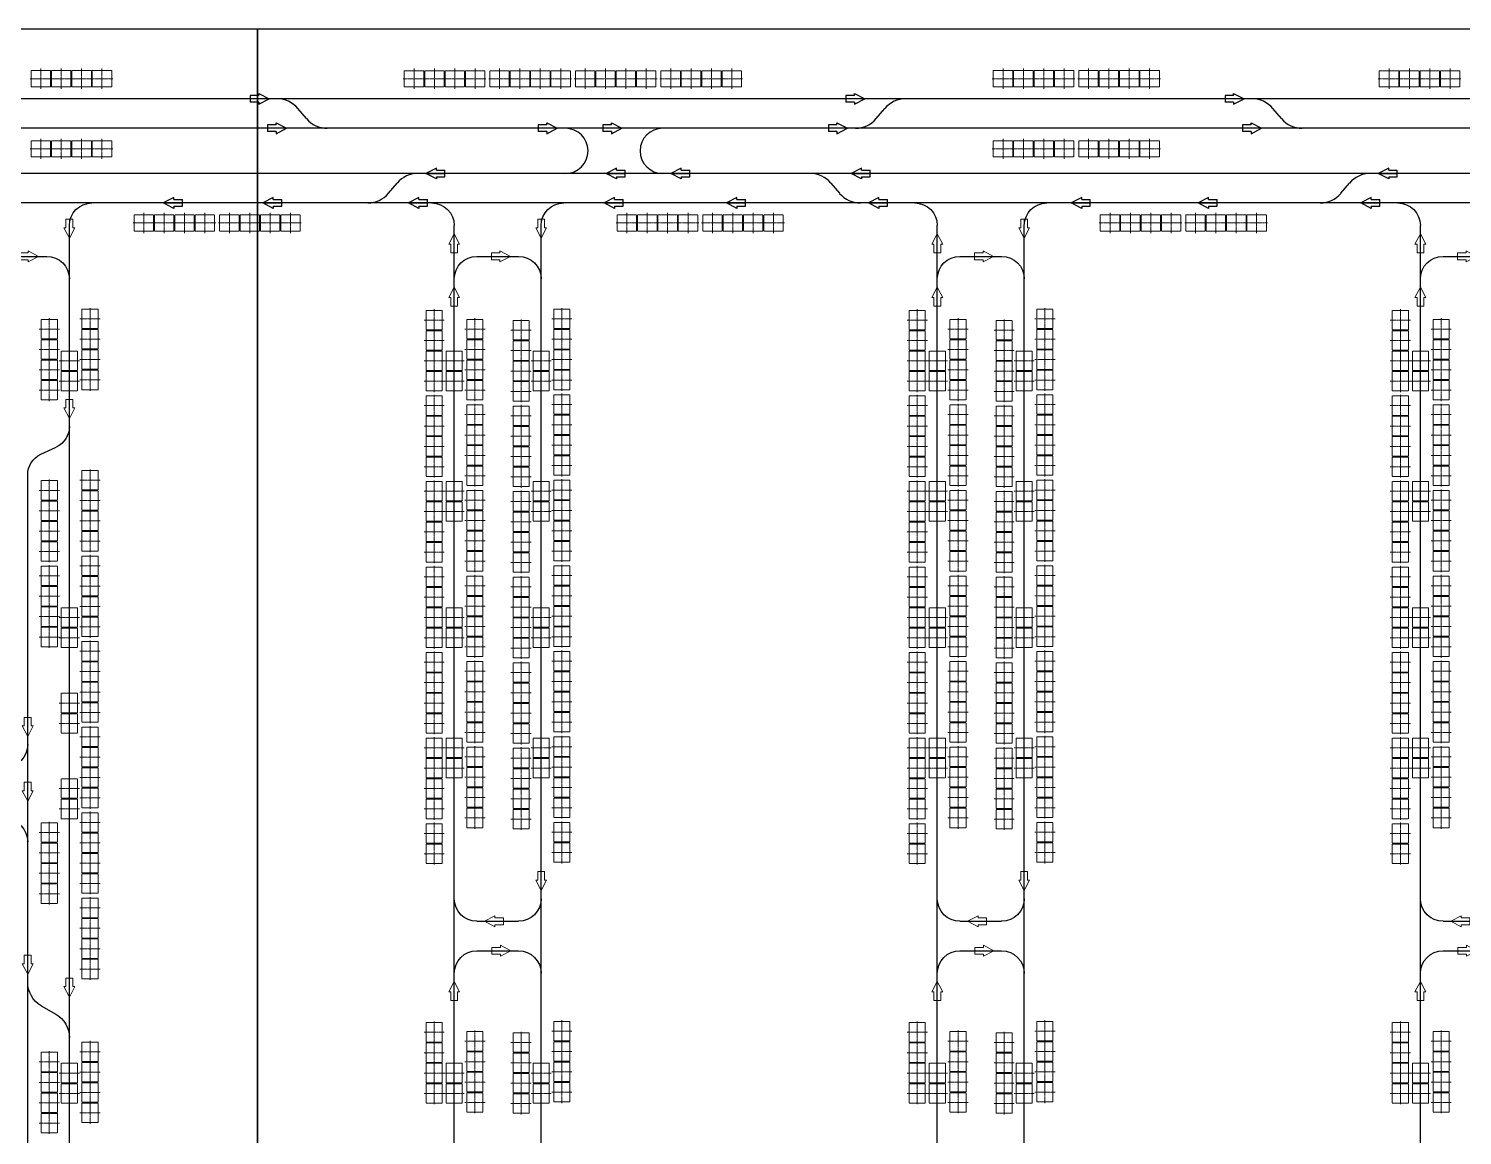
# Model space of a CAD drawing. Header units: millimetres. Extents: x -128 to 670218, y 27186 to 149492.
# Drawn here: x 529463 to 561137, y 108338 to 132785 of the extents above; entities that cross this region are included whole.
import ezdxf

# ---------------------------------------------------------------- set-up
doc = ezdxf.new("R2010")
doc.units = ezdxf.units.MM
doc.linetypes.add('AM_ISO08W050', pattern=[18, 12, -1.5, 3, -1.5])
doc.linetypes.add('XAT-M16_6F_EQ Layout_20211120$0$ACAD_ISO08W100', pattern=[36, 24, -3, 6, -3])
for name, color, linetype, lineweight in [('_CLINE', 4, 'XAT-M16_6F_EQ Layout_20211120$0$ACAD_ISO08W100', 9), ('DIRECT', 40, 'Continuous', 9), ('LINE_EQ', 4, 'AM_ISO08W050', 20), ('LINE_STB', 151, 'Continuous', 30)]:
    doc.layers.add(name, color=color, linetype=linetype, lineweight=lineweight)
doc.layers.add('Rail_H4822(Lower)', color=7, linetype='Continuous')

# ---------------------------------------------------------------- blocks, each defined once
blk = doc.blocks.new('*U3')
at = {"color": 0, "linetype": 'ByBlock'}
for p, q in [((-120, -230), (0, 0)), ((0, 0), (0, -420)), ((120, -230), (0, 0)), ((-75, -230), (-120, -230)), ((-75, -230), (-75, -420)), ((75, -230), (75, -420)), ((75, -230), (120, -230)), ((75, -420), (-75, -420))]:
    blk.add_line(p, q, dxfattribs=at)
blk = doc.blocks.new('A$C31676947')
at = {"layer": 'Rail_H4822(Lower)'}
for p, q in [((500, 47250), (500, 500)), ((2420, 47250), (2420, 500)), ((1000, 46570), (1920, 46570)), ((1000, 31870), (1920, 31870)), ((1000, 31220), (1920, 31220)), ((1000, 16520), (1920, 16520)), ((1000, 15870), (1920, 15870)), ((1000, 1180), (1920, 1180))]:
    blk.add_line(p, q, dxfattribs=at)
for centre, start, end in [((0, 47250), 0, 90), ((2920, 47250), 90, 180), ((1000, 46070), 90, 180), ((1920, 46070), 0, 90), ((1000, 32370), 180, 270), ((1920, 32370), 270, 0), ((1000, 30720), 90, 180), ((1920, 30720), 0, 90), ((0, 23700), 270, 0), ((2920, 23700), 180, 270), ((0, 21700), 0, 90), ((2920, 21700), 90, 180), ((1000, 17020), 180, 270), ((1920, 17020), 270, 0), ((1000, 15370), 90, 180), ((1920, 15370), 0, 90), ((1000, 1680), 180, 270), ((1920, 1680), 270, 0), ((0, 500), 270, 0), ((2920, 500), 180, 270)]:
    blk.add_arc(centre, 500, start, end, dxfattribs=at)
at = {"layer": 'DIRECT'}
for p, rotation in [((500, 46970), 180), ((1180, 46570), 89.99999999999999), ((500, 32550), 180), ((500, 23880), 180), ((500, 17200), 180), ((500, 1860), 180), ((1740, 1180), 270), ((500, 680), 180)]:
    blk.add_blockref('*U3', p, dxfattribs=dict(at, rotation=rotation))
for p in [(2420, 47070), (2420, 45890), (2420, 30540), (2420, 21520), (2420, 15190), (2420, 780)]:
    blk.add_blockref('*U3', p, dxfattribs=at)
at = {"layer": 'DIRECT', "lineweight": -2}
for p, rotation in [((1750, 31870), 270), ((1170, 31220), 89.99999999999999), ((1750, 16520), 270), ((1170, 15870), 89.99999999999999)]:
    blk.add_blockref('*U3', p, dxfattribs=dict(at, rotation=rotation))
blk = doc.blocks.new('A$Ca08771bd')
at = {"layer": 'Rail_H4822(Lower)'}
for p, q in [((500, 47250), (500, 500)), ((2920, 47250), (2920, 500)), ((1000, 46570), (2420, 46570)), ((2290, 42199), (2630, 42357)), ((2000, 41745), (2000, 6005)), ((1000, 32935), (1500, 32935)), ((1500, 31785), (1000, 31785)), ((2300, 27664), (2620, 27480)), ((2300, 17736), (2620, 17920)), ((1000, 13615), (1500, 13615)), ((1500, 12465), (1000, 12465)), ((2290, 5552), (2630, 5394)), ((1000, 1180), (2420, 1180))]:
    blk.add_line(p, q, dxfattribs=at)
for centre, radius, start, end in [((0, 47250), 500, 0, 90), ((3420, 47250), 500, 90, 180), ((1000, 46070), 500, 90, 180), ((2420, 46070), 500, 0, 90), ((2420, 42811), 500, 294.8882, 0), ((2500, 41745), 500, 114.8882, 180), ((1000, 33435), 500, 180, 270), ((1500, 33435), 500, 270, 0), ((1000, 31285), 500, 90, 180), ((1500, 31285), 500, 0, 90), ((2600, 28184), 600, 180, 240), ((2320, 26960), 600, 0, 60), ((0, 23700), 500, 270, 0), ((3420, 23700), 500, 180, 270), ((0, 21700), 500, 0, 90), ((3420, 21700), 500, 90, 180), ((2320, 18440), 600, 300, 0), ((2600, 17216), 600, 120, 180), ((1000, 14115), 500, 180, 270), ((1500, 14115), 500, 270, 0), ((1000, 11965), 500, 90, 180), ((1500, 11965), 500, 0, 90), ((2500, 6005), 500, 180, 245.1118), ((2420, 4940), 500, 0, 65.1118), ((1000, 1680), 500, 180, 270), ((2420, 1680), 500, 270, 0), ((0, 500), 500, 270, 0), ((3420, 500), 500, 180, 270)]:
    blk.add_arc(centre, radius, start, end, dxfattribs=at)
at = {"layer": 'DIRECT'}
for p, rotation in [((500, 46970), 180), ((1180, 46570), 90), ((500, 33615), 180), ((1320, 32935), 270), ((500, 32185), 180), ((1180, 31785), 90), ((500, 23880), 180), ((500, 14295), 180), ((1320, 13615), 270), ((500, 12865), 180), ((1180, 12465), 90), ((500, 1860), 180), ((2240, 1180), 270), ((500, 680), 180)]:
    blk.add_blockref('*U3', p, dxfattribs=dict(at, rotation=rotation))
for p in [(2920, 47070), (2920, 45890), (2920, 41911), (2000, 32535), (2000, 31105), (2920, 21520), (2000, 13215), (2000, 11785), (2920, 780)]:
    blk.add_blockref('*U3', p, dxfattribs=at)
at = {"layer": 'DIRECT', "lineweight": -2}
for p in [(2000, 27287), (2920, 26780), (2920, 17543), (2000, 17036), (2920, 4760)]:
    blk.add_blockref('*U3', p, dxfattribs=at)
blk = doc.blocks.new('*U564')
at = {"color": 0, "linetype": 'ByBlock'}
for p, q in [((-120, -230), (0, 0)), ((0, 0), (0, -420)), ((120, -230), (0, 0)), ((-75, -230), (-120, -230)), ((-75, -230), (-75, -420)), ((75, -230), (75, -420)), ((75, -230), (120, -230)), ((75, -420), (-75, -420))]:
    blk.add_line(p, q, dxfattribs=at)
blk = doc.blocks.new('*U565')
at = {"color": 0, "linetype": 'ByBlock'}
for p, q in [((-120, -230), (0, 0)), ((0, 0), (0, -420)), ((120, -230), (0, 0)), ((-75, -230), (-120, -230)), ((-75, -230), (-75, -420)), ((75, -230), (75, -420)), ((75, -230), (120, -230)), ((75, -420), (-75, -420))]:
    blk.add_line(p, q, dxfattribs=at)
blk = doc.blocks.new('*U500')
at = {"color": 0, "linetype": 'ByBlock'}
for p, q in [((-120, -230), (0, 0)), ((0, 0), (0, -420)), ((120, -230), (0, 0)), ((-75, -230), (-120, -230)), ((-75, -230), (-75, -420)), ((75, -230), (75, -420)), ((75, -230), (120, -230)), ((75, -420), (-75, -420))]:
    blk.add_line(p, q, dxfattribs=at)
blk = doc.blocks.new('*U501')
at = {"color": 0, "linetype": 'ByBlock'}
for p, q in [((-120, -230), (0, 0)), ((0, 0), (0, -420)), ((120, -230), (0, 0)), ((-75, -230), (-120, -230)), ((-75, -230), (-75, -420)), ((75, -230), (75, -420)), ((75, -230), (120, -230)), ((75, -420), (-75, -420))]:
    blk.add_line(p, q, dxfattribs=at)
blk = doc.blocks.new('*U473')
at = {"color": 0, "linetype": 'ByBlock'}
for p, q in [((-120, -230), (0, 0)), ((0, 0), (0, -420)), ((120, -230), (0, 0)), ((-75, -230), (-120, -230)), ((-75, -230), (-75, -420)), ((75, -230), (75, -420)), ((75, -230), (120, -230)), ((75, -420), (-75, -420))]:
    blk.add_line(p, q, dxfattribs=at)
blk = doc.blocks.new('*U704')
at = {"color": 0, "linetype": 'ByBlock'}
for p, q in [((-120, -230), (0, 0)), ((0, 0), (0, -420)), ((120, -230), (0, 0)), ((-75, -230), (-120, -230)), ((-75, -230), (-75, -420)), ((75, -230), (75, -420)), ((75, -230), (120, -230)), ((75, -420), (-75, -420))]:
    blk.add_line(p, q, dxfattribs=at)
blk = doc.blocks.new('*U739')
at = {"color": 0, "linetype": 'ByBlock'}
for p, q in [((-120, -230), (0, 0)), ((0, 0), (0, -420)), ((120, -230), (0, 0)), ((-75, -230), (-120, -230)), ((-75, -230), (-75, -420)), ((75, -230), (75, -420)), ((75, -230), (120, -230)), ((75, -420), (-75, -420))]:
    blk.add_line(p, q, dxfattribs=at)
blk = doc.blocks.new('*U741')
at = {"color": 0, "linetype": 'ByBlock'}
for p, q in [((-120, -230), (0, 0)), ((0, 0), (0, -420)), ((120, -230), (0, 0)), ((-75, -230), (-120, -230)), ((-75, -230), (-75, -420)), ((75, -230), (75, -420)), ((75, -230), (120, -230)), ((75, -420), (-75, -420))]:
    blk.add_line(p, q, dxfattribs=at)
blk = doc.blocks.new('*U723')
at = {"color": 0, "linetype": 'ByBlock'}
for p, q in [((-120, -230), (0, 0)), ((0, 0), (0, -420)), ((120, -230), (0, 0)), ((-75, -230), (-120, -230)), ((-75, -230), (-75, -420)), ((75, -230), (75, -420)), ((75, -230), (120, -230)), ((75, -420), (-75, -420))]:
    blk.add_line(p, q, dxfattribs=at)
blk = doc.blocks.new('*U725')
at = {"color": 0, "linetype": 'ByBlock'}
for p, q in [((-120, -230), (0, 0)), ((0, 0), (0, -420)), ((120, -230), (0, 0)), ((-75, -230), (-120, -230)), ((-75, -230), (-75, -420)), ((75, -230), (75, -420)), ((75, -230), (120, -230)), ((75, -420), (-75, -420))]:
    blk.add_line(p, q, dxfattribs=at)
blk = doc.blocks.new('*U679')
at = {"color": 0, "linetype": 'ByBlock'}
for p, q in [((-120, -230), (0, 0)), ((0, 0), (0, -420)), ((120, -230), (0, 0)), ((-75, -230), (-120, -230)), ((-75, -230), (-75, -420)), ((75, -230), (75, -420)), ((75, -230), (120, -230)), ((75, -420), (-75, -420))]:
    blk.add_line(p, q, dxfattribs=at)
blk = doc.blocks.new('*U611')
at = {"color": 0, "linetype": 'ByBlock'}
for p, q in [((-120, -230), (0, 0)), ((0, 0), (0, -420)), ((120, -230), (0, 0)), ((-75, -230), (-120, -230)), ((-75, -230), (-75, -420)), ((75, -230), (75, -420)), ((75, -230), (120, -230)), ((75, -420), (-75, -420))]:
    blk.add_line(p, q, dxfattribs=at)
blk = doc.blocks.new('*U612')
at = {"color": 0, "linetype": 'ByBlock'}
for p, q in [((-120, -230), (0, 0)), ((0, 0), (0, -420)), ((120, -230), (0, 0)), ((-75, -230), (-120, -230)), ((-75, -230), (-75, -420)), ((75, -230), (75, -420)), ((75, -230), (120, -230)), ((75, -420), (-75, -420))]:
    blk.add_line(p, q, dxfattribs=at)
blk = doc.blocks.new('*U613')
at = {"color": 0, "linetype": 'ByBlock'}
for p, q in [((-120, -230), (0, 0)), ((0, 0), (0, -420)), ((120, -230), (0, 0)), ((-75, -230), (-120, -230)), ((-75, -230), (-75, -420)), ((75, -230), (75, -420)), ((75, -230), (120, -230)), ((75, -420), (-75, -420))]:
    blk.add_line(p, q, dxfattribs=at)
blk = doc.blocks.new('*U614')
at = {"color": 0, "linetype": 'ByBlock'}
for p, q in [((-120, -230), (0, 0)), ((0, 0), (0, -420)), ((120, -230), (0, 0)), ((-75, -230), (-120, -230)), ((-75, -230), (-75, -420)), ((75, -230), (75, -420)), ((75, -230), (120, -230)), ((75, -420), (-75, -420))]:
    blk.add_line(p, q, dxfattribs=at)
blk = doc.blocks.new('*U615')
at = {"color": 0, "linetype": 'ByBlock'}
for p, q in [((-120, -230), (0, 0)), ((0, 0), (0, -420)), ((120, -230), (0, 0)), ((-75, -230), (-120, -230)), ((-75, -230), (-75, -420)), ((75, -230), (75, -420)), ((75, -230), (120, -230)), ((75, -420), (-75, -420))]:
    blk.add_line(p, q, dxfattribs=at)
blk = doc.blocks.new('*U616')
at = {"color": 0, "linetype": 'ByBlock'}
for p, q in [((-120, -230), (0, 0)), ((0, 0), (0, -420)), ((120, -230), (0, 0)), ((-75, -230), (-120, -230)), ((-75, -230), (-75, -420)), ((75, -230), (75, -420)), ((75, -230), (120, -230)), ((75, -420), (-75, -420))]:
    blk.add_line(p, q, dxfattribs=at)
blk = doc.blocks.new('*U617')
at = {"color": 0, "linetype": 'ByBlock'}
for p, q in [((-120, -230), (0, 0)), ((0, 0), (0, -420)), ((120, -230), (0, 0)), ((-75, -230), (-120, -230)), ((-75, -230), (-75, -420)), ((75, -230), (75, -420)), ((75, -230), (120, -230)), ((75, -420), (-75, -420))]:
    blk.add_line(p, q, dxfattribs=at)
blk = doc.blocks.new('*U618')
at = {"color": 0, "linetype": 'ByBlock'}
for p, q in [((-120, -230), (0, 0)), ((0, 0), (0, -420)), ((120, -230), (0, 0)), ((-75, -230), (-120, -230)), ((-75, -230), (-75, -420)), ((75, -230), (75, -420)), ((75, -230), (120, -230)), ((75, -420), (-75, -420))]:
    blk.add_line(p, q, dxfattribs=at)
blk = doc.blocks.new('*U619')
at = {"color": 0, "linetype": 'ByBlock'}
for p, q in [((-120, -230), (0, 0)), ((0, 0), (0, -420)), ((120, -230), (0, 0)), ((-75, -230), (-120, -230)), ((-75, -230), (-75, -420)), ((75, -230), (75, -420)), ((75, -230), (120, -230)), ((75, -420), (-75, -420))]:
    blk.add_line(p, q, dxfattribs=at)
blk = doc.blocks.new('*U620')
at = {"color": 0, "linetype": 'ByBlock'}
for p, q in [((-120, -230), (0, 0)), ((0, 0), (0, -420)), ((120, -230), (0, 0)), ((-75, -230), (-120, -230)), ((-75, -230), (-75, -420)), ((75, -230), (75, -420)), ((75, -230), (120, -230)), ((75, -420), (-75, -420))]:
    blk.add_line(p, q, dxfattribs=at)
blk = doc.blocks.new('*U621')
at = {"color": 0, "linetype": 'ByBlock'}
for p, q in [((-120, -230), (0, 0)), ((0, 0), (0, -420)), ((120, -230), (0, 0)), ((-75, -230), (-120, -230)), ((-75, -230), (-75, -420)), ((75, -230), (75, -420)), ((75, -230), (120, -230)), ((75, -420), (-75, -420))]:
    blk.add_line(p, q, dxfattribs=at)
blk = doc.blocks.new('XAT-M16_6F_EQ Layout_20211120$0$EG-12_FOUP_(01)-pv')
at = {"layer": '_CLINE'}
for p, q in [((0, 211), (0, -235)), ((-239, -12), (239, -12))]:
    blk.add_line(p, q, dxfattribs=at)
at = {"layer": 'LINE_EQ'}
blk.add_lwpolyline([(-215, 166), (-215, -190), (215, -190), (215, 166)], close=True, dxfattribs=at)
blk = doc.blocks.new('A$Ca79c4620')
at = {"rotation": 89.99999999999999}
for p in [(945, -882), (945, -1332), (945, -1782), (945, -2232)]:
    blk.add_blockref('XAT-M16_6F_EQ Layout_20211120$0$EG-12_FOUP_(01)-pv', p, dxfattribs=at)
blk = doc.blocks.new('A$Cb83e1a90')
at = {"rotation": 89.99999999999999}
for p in [(-955, -909), (-955, -1359), (-955, -1809), (-955, -2259)]:
    blk.add_blockref('XAT-M16_6F_EQ Layout_20211120$0$EG-12_FOUP_(01)-pv', p, dxfattribs=at)

msp = doc.modelspace()

# ---------------------------------------------------------------- linework, layer by layer
for points in [[(438756, 132785), (534517, 132785), (534517, 79986), (438756, 79986)], [(534517, 132785), (609326, 132785), (609326, 79986), (534517, 79986)]]:
    msp.add_lwpolyline(points, close=True)
at = {"layer": 'Rail_H4822(Lower)'}
for p, q in [((669038, 131236), (407708, 131236)), ((535604, 130798), (535412, 131025)), ((548189, 130798), (548381, 131025)), ((557144, 130798), (556952, 131025)), ((666119, 130586), (407708, 130586)), ((668038, 129586), (408931, 129586)), ((537412, 129149), (537604, 129375)), ((547381, 129148), (547189, 129375)), ((558452, 129148), (558644, 129375)), ((667388, 128936), (414398, 128936))]:
    msp.add_line(p, q, dxfattribs=at)
for centre, radius, start, end in [((534954, 130636), 600, 40.3016, 90), ((548838, 130636), 600, 90, 139.6984), ((556494, 130636), 600, 40.3016, 90), ((536061, 131186), 600, 220.3016, 270), ((541321, 130086), 500, 270, 90), ((543471, 130086), 500, 90, 270), ((547731, 131186), 600, 270, 319.6984), ((557601, 131186), 600, 220.3016, 270), ((538061, 128987), 600, 90, 139.6984), ((546731, 128986), 600, 40.3016, 90), ((559101, 128986), 600, 90, 139.6984), ((536954, 129537), 600, 270, 319.6984), ((547838, 129536), 600, 220.3016, 270), ((557994, 129536), 600, 270, 319.6984)]:
    msp.add_arc(centre, radius, start, end, dxfattribs=at)

# ---------------------------------------------------------------- block references
at = {"layer": 'LINE_EQ', "rotation": 89.99999999999999}
for p in [(530350, 125448), (538853, 125448), (540773, 125448), (549526, 125448), (551446, 125448), (560199, 125448), (530350, 124998), (538853, 124998), (540773, 124998), (549526, 124998), (551446, 124998), (560199, 124998), (538853, 122568), (540773, 122568), (549526, 122568), (551446, 122568), (560199, 122568), (538853, 122118), (540773, 122118), (549526, 122118), (551446, 122118), (560199, 122118), (530350, 119778), (538853, 119778), (540773, 119778), (549526, 119778), (551446, 119778), (560199, 119778), (530350, 119328), (538853, 119328), (540773, 119328), (549526, 119328), (551446, 119328), (560199, 119328), (530350, 117888), (530350, 117438), (538853, 116898), (540773, 116898), (549526, 116898), (551446, 116898), (560199, 116898), (538853, 116448), (540773, 116448), (549526, 116448), (551446, 116448), (560199, 116448), (530350, 115998), (530350, 115548), (530350, 109714), (538853, 109714), (540773, 109714), (549526, 109714), (551446, 109714), (560199, 109714), (530350, 109264), (538853, 109264), (540773, 109264), (549526, 109264), (551446, 109264), (560199, 109264)]:
    msp.add_blockref('XAT-M16_6F_EQ Layout_20211120$0$EG-12_FOUP_(01)-pv', p, dxfattribs=at)
at = {"layer": 'LINE_STB'}
for name, p in [('XAT-M16_6F_EQ Layout_20211120$0$EG-12_FOUP_(01)-pv', (529733, 131692)), ('XAT-M16_6F_EQ Layout_20211120$0$EG-12_FOUP_(01)-pv', (530183, 131692)), ('XAT-M16_6F_EQ Layout_20211120$0$EG-12_FOUP_(01)-pv', (530633, 131692)), ('XAT-M16_6F_EQ Layout_20211120$0$EG-12_FOUP_(01)-pv', (531083, 131692)), ('XAT-M16_6F_EQ Layout_20211120$0$EG-12_FOUP_(01)-pv', (537977, 131691)), ('XAT-M16_6F_EQ Layout_20211120$0$EG-12_FOUP_(01)-pv', (538427, 131691)), ('XAT-M16_6F_EQ Layout_20211120$0$EG-12_FOUP_(01)-pv', (538877, 131691)), ('XAT-M16_6F_EQ Layout_20211120$0$EG-12_FOUP_(01)-pv', (539327, 131691)), ('XAT-M16_6F_EQ Layout_20211120$0$EG-12_FOUP_(01)-pv', (539867, 131691)), ('XAT-M16_6F_EQ Layout_20211120$0$EG-12_FOUP_(01)-pv', (540317, 131691)), ('XAT-M16_6F_EQ Layout_20211120$0$EG-12_FOUP_(01)-pv', (540767, 131691)), ('XAT-M16_6F_EQ Layout_20211120$0$EG-12_FOUP_(01)-pv', (541217, 131691)), ('XAT-M16_6F_EQ Layout_20211120$0$EG-12_FOUP_(01)-pv', (541757, 131691)), ('XAT-M16_6F_EQ Layout_20211120$0$EG-12_FOUP_(01)-pv', (542207, 131691)), ('XAT-M16_6F_EQ Layout_20211120$0$EG-12_FOUP_(01)-pv', (542657, 131691)), ('XAT-M16_6F_EQ Layout_20211120$0$EG-12_FOUP_(01)-pv', (543107, 131691)), ('XAT-M16_6F_EQ Layout_20211120$0$EG-12_FOUP_(01)-pv', (543647, 131691)), ('XAT-M16_6F_EQ Layout_20211120$0$EG-12_FOUP_(01)-pv', (544097, 131691)), ('XAT-M16_6F_EQ Layout_20211120$0$EG-12_FOUP_(01)-pv', (544547, 131691)), ('XAT-M16_6F_EQ Layout_20211120$0$EG-12_FOUP_(01)-pv', (544997, 131691)), ('XAT-M16_6F_EQ Layout_20211120$0$EG-12_FOUP_(01)-pv', (550989, 131692)), ('XAT-M16_6F_EQ Layout_20211120$0$EG-12_FOUP_(01)-pv', (551439, 131692)), ('XAT-M16_6F_EQ Layout_20211120$0$EG-12_FOUP_(01)-pv', (551889, 131692)), ('XAT-M16_6F_EQ Layout_20211120$0$EG-12_FOUP_(01)-pv', (552339, 131692)), ('XAT-M16_6F_EQ Layout_20211120$0$EG-12_FOUP_(01)-pv', (552879, 131692)), ('XAT-M16_6F_EQ Layout_20211120$0$EG-12_FOUP_(01)-pv', (553329, 131692)), ('XAT-M16_6F_EQ Layout_20211120$0$EG-12_FOUP_(01)-pv', (553779, 131692)), ('XAT-M16_6F_EQ Layout_20211120$0$EG-12_FOUP_(01)-pv', (554229, 131692)), ('XAT-M16_6F_EQ Layout_20211120$0$EG-12_FOUP_(01)-pv', (559517, 131691)), ('XAT-M16_6F_EQ Layout_20211120$0$EG-12_FOUP_(01)-pv', (559967, 131691)), ('XAT-M16_6F_EQ Layout_20211120$0$EG-12_FOUP_(01)-pv', (560417, 131691)), ('XAT-M16_6F_EQ Layout_20211120$0$EG-12_FOUP_(01)-pv', (560867, 131691)), ('XAT-M16_6F_EQ Layout_20211120$0$EG-12_FOUP_(01)-pv', (529733, 130143)), ('XAT-M16_6F_EQ Layout_20211120$0$EG-12_FOUP_(01)-pv', (530183, 130143)), ('XAT-M16_6F_EQ Layout_20211120$0$EG-12_FOUP_(01)-pv', (530633, 130143)), ('XAT-M16_6F_EQ Layout_20211120$0$EG-12_FOUP_(01)-pv', (531083, 130143)), ('XAT-M16_6F_EQ Layout_20211120$0$EG-12_FOUP_(01)-pv', (550989, 130143)), ('XAT-M16_6F_EQ Layout_20211120$0$EG-12_FOUP_(01)-pv', (551439, 130143)), ('XAT-M16_6F_EQ Layout_20211120$0$EG-12_FOUP_(01)-pv', (551889, 130143)), ('XAT-M16_6F_EQ Layout_20211120$0$EG-12_FOUP_(01)-pv', (552339, 130143)), ('XAT-M16_6F_EQ Layout_20211120$0$EG-12_FOUP_(01)-pv', (552879, 130143)), ('XAT-M16_6F_EQ Layout_20211120$0$EG-12_FOUP_(01)-pv', (553329, 130143)), ('XAT-M16_6F_EQ Layout_20211120$0$EG-12_FOUP_(01)-pv', (553779, 130143)), ('XAT-M16_6F_EQ Layout_20211120$0$EG-12_FOUP_(01)-pv', (554229, 130143)), ('A$Cb83e1a90', (530862, 127058)), ('A$Ca79c4620', (529862, 127257)), ('A$Cb83e1a90', (531762, 123720)), ('A$Cb83e1a90', (530862, 123495)), ('A$Cb83e1a90', (531762, 121830)), ('A$Cb83e1a90', (530862, 121605)), ('A$Cb83e1a90', (531762, 119940)), ('A$Cb83e1a90', (531762, 118050)), ('A$Cb83e1a90', (531762, 116160)), ('A$Cb83e1a90', (530862, 115935)), ('A$Cb83e1a90', (531762, 114270)), ('A$Cb83e1a90', (531762, 111092)), ('A$Cb83e1a90', (530862, 110867))]:
    msp.add_blockref(name, p, dxfattribs=at)
for p, rotation in [((532007, 128481), 180), ((532457, 128481), 180), ((532907, 128481), 180), ((533357, 128481), 180), ((533897, 128481), 180), ((534347, 128481), 180), ((534797, 128481), 180), ((535247, 128481), 180), ((542680, 128481), 180), ((543130, 128481), 180), ((543580, 128481), 180), ((544030, 128481), 180), ((544570, 128481), 180), ((545020, 128481), 180), ((545470, 128481), 180), ((545920, 128481), 180), ((553353, 128481), 180), ((553803, 128481), 180), ((554253, 128481), 180), ((554703, 128481), 180), ((555243, 128481), 180), ((555693, 128481), 180), ((556143, 128481), 180), ((556593, 128481), 180), ((538410, 126348), 89.99999999999999), ((539310, 126149), 89.99999999999999), ((541230, 126374), 89.99999999999999), ((549083, 126348), 89.99999999999999), ((549983, 126149), 89.99999999999999), ((551903, 126374), 89.99999999999999), ((559756, 126348), 89.99999999999999), ((560656, 126149), 89.99999999999999), ((538410, 125898), 89.99999999999999), ((540330, 126123), 89.99999999999999), ((541230, 125924), 89.99999999999999), ((549083, 125898), 89.99999999999999), ((551003, 126123), 89.99999999999999), ((551903, 125924), 89.99999999999999), ((559756, 125898), 89.99999999999999), ((539310, 125699), 89.99999999999999), ((540330, 125673), 89.99999999999999), ((549983, 125699), 89.99999999999999), ((551003, 125673), 89.99999999999999), ((560656, 125699), 89.99999999999999), ((538410, 125448), 89.99999999999999), ((539310, 125249), 89.99999999999999), ((540330, 125223), 89.99999999999999), ((541230, 125474), 89.99999999999999), ((549083, 125448), 89.99999999999999), ((549983, 125249), 89.99999999999999), ((551003, 125223), 89.99999999999999), ((551903, 125474), 89.99999999999999), ((559756, 125448), 89.99999999999999), ((560656, 125249), 89.99999999999999), ((538410, 124998), 89.99999999999999), ((541230, 125024), 89.99999999999999), ((549083, 124998), 89.99999999999999), ((551903, 125024), 89.99999999999999), ((559756, 124998), 89.99999999999999), ((539310, 124799), 89.99999999999999), ((540330, 124773), 89.99999999999999), ((549983, 124799), 89.99999999999999), ((551003, 124773), 89.99999999999999), ((560656, 124799), 89.99999999999999), ((538410, 124458), 89.99999999999999), ((539310, 124259), 89.99999999999999), ((541230, 124484), 89.99999999999999), ((549083, 124458), 89.99999999999999), ((549983, 124259), 89.99999999999999), ((551903, 124484), 89.99999999999999), ((559756, 124458), 89.99999999999999), ((560656, 124259), 89.99999999999999), ((538410, 124008), 89.99999999999999), ((540330, 124233), 89.99999999999999), ((541230, 124034), 89.99999999999999), ((549083, 124008), 89.99999999999999), ((551003, 124233), 89.99999999999999), ((551903, 124034), 89.99999999999999), ((559756, 124008), 89.99999999999999), ((539310, 123809), 89.99999999999999), ((540330, 123783), 89.99999999999999), ((549983, 123809), 89.99999999999999), ((551003, 123783), 89.99999999999999), ((560656, 123809), 89.99999999999999), ((538410, 123558), 89.99999999999999), ((539310, 123359), 89.99999999999999), ((540330, 123333), 89.99999999999999), ((541230, 123584), 89.99999999999999), ((549083, 123558), 89.99999999999999), ((549983, 123359), 89.99999999999999), ((551003, 123333), 89.99999999999999), ((551903, 123584), 89.99999999999999), ((559756, 123558), 89.99999999999999), ((560656, 123359), 89.99999999999999), ((538410, 123108), 89.99999999999999), ((541230, 123134), 89.99999999999999), ((549083, 123108), 89.99999999999999), ((551903, 123134), 89.99999999999999), ((559756, 123108), 89.99999999999999), ((539310, 122909), 89.99999999999999), ((540330, 122883), 89.99999999999999), ((549983, 122909), 89.99999999999999), ((551003, 122883), 89.99999999999999), ((560656, 122909), 89.99999999999999), ((538410, 122568), 89.99999999999999), ((539310, 122369), 89.99999999999999), ((540330, 122343), 89.99999999999999), ((541230, 122594), 89.99999999999999), ((549083, 122568), 89.99999999999999), ((549983, 122369), 89.99999999999999), ((551003, 122343), 89.99999999999999), ((551903, 122594), 89.99999999999999), ((559756, 122568), 89.99999999999999), ((560656, 122369), 89.99999999999999), ((538410, 122118), 89.99999999999999), ((541230, 122144), 89.99999999999999), ((549083, 122118), 89.99999999999999), ((551903, 122144), 89.99999999999999), ((559756, 122118), 89.99999999999999), ((539310, 121919), 89.99999999999999), ((540330, 121893), 89.99999999999999), ((549983, 121919), 89.99999999999999), ((551003, 121893), 89.99999999999999), ((560656, 121919), 89.99999999999999), ((538410, 121668), 89.99999999999999), ((539310, 121469), 89.99999999999999), ((540330, 121443), 89.99999999999999), ((541230, 121694), 89.99999999999999), ((549083, 121668), 89.99999999999999), ((549983, 121469), 89.99999999999999), ((551003, 121443), 89.99999999999999), ((551903, 121694), 89.99999999999999), ((559756, 121668), 89.99999999999999), ((560656, 121469), 89.99999999999999), ((538410, 121218), 89.99999999999999), ((541230, 121244), 89.99999999999999), ((549083, 121218), 89.99999999999999), ((551903, 121244), 89.99999999999999), ((559756, 121218), 89.99999999999999), ((539310, 121019), 89.99999999999999), ((540330, 120993), 89.99999999999999), ((549983, 121019), 89.99999999999999), ((551003, 120993), 89.99999999999999), ((560656, 121019), 89.99999999999999), ((538410, 120678), 89.99999999999999), ((539310, 120479), 89.99999999999999), ((540330, 120453), 89.99999999999999), ((541230, 120704), 89.99999999999999), ((549083, 120678), 89.99999999999999), ((549983, 120479), 89.99999999999999), ((551003, 120453), 89.99999999999999), ((551903, 120704), 89.99999999999999), ((559756, 120678), 89.99999999999999), ((560656, 120479), 89.99999999999999), ((538410, 120228), 89.99999999999999), ((541230, 120254), 89.99999999999999), ((549083, 120228), 89.99999999999999), ((551903, 120254), 89.99999999999999), ((559756, 120228), 89.99999999999999), ((539310, 120029), 89.99999999999999), ((540330, 120003), 89.99999999999999), ((549983, 120029), 89.99999999999999), ((551003, 120003), 89.99999999999999), ((560656, 120029), 89.99999999999999), ((538410, 119778), 89.99999999999999), ((539310, 119579), 89.99999999999999), ((540330, 119553), 89.99999999999999), ((541230, 119804), 89.99999999999999), ((549083, 119778), 89.99999999999999), ((549983, 119579), 89.99999999999999), ((551003, 119553), 89.99999999999999), ((551903, 119804), 89.99999999999999), ((559756, 119778), 89.99999999999999), ((560656, 119579), 89.99999999999999), ((538410, 119328), 89.99999999999999), ((541230, 119354), 89.99999999999999), ((549083, 119328), 89.99999999999999), ((551903, 119354), 89.99999999999999), ((559756, 119328), 89.99999999999999), ((539310, 119129), 89.99999999999999), ((540330, 119103), 89.99999999999999), ((549983, 119129), 89.99999999999999), ((551003, 119103), 89.99999999999999), ((560656, 119129), 89.99999999999999), ((538410, 118788), 89.99999999999999), ((539310, 118589), 89.99999999999999), ((540330, 118563), 89.99999999999999), ((541230, 118814), 89.99999999999999), ((549083, 118788), 89.99999999999999), ((549983, 118589), 89.99999999999999), ((551003, 118563), 89.99999999999999), ((551903, 118814), 89.99999999999999), ((559756, 118788), 89.99999999999999), ((560656, 118589), 89.99999999999999), ((538410, 118338), 89.99999999999999), ((541230, 118364), 89.99999999999999), ((549083, 118338), 89.99999999999999), ((551903, 118364), 89.99999999999999), ((559756, 118338), 89.99999999999999), ((539310, 118139), 89.99999999999999), ((540330, 118113), 89.99999999999999), ((541230, 117914), 89.99999999999999), ((549983, 118139), 89.99999999999999), ((551003, 118113), 89.99999999999999), ((551903, 117914), 89.99999999999999), ((560656, 118139), 89.99999999999999), ((538410, 117888), 89.99999999999999), ((539310, 117689), 89.99999999999999), ((540330, 117663), 89.99999999999999), ((549083, 117888), 89.99999999999999), ((549983, 117689), 89.99999999999999), ((551003, 117663), 89.99999999999999), ((559756, 117888), 89.99999999999999), ((560656, 117689), 89.99999999999999), ((538410, 117438), 89.99999999999999), ((541230, 117464), 89.99999999999999), ((549083, 117438), 89.99999999999999), ((551903, 117464), 89.99999999999999), ((559756, 117438), 89.99999999999999), ((539310, 117239), 89.99999999999999), ((540330, 117213), 89.99999999999999), ((549983, 117239), 89.99999999999999), ((551003, 117213), 89.99999999999999), ((560656, 117239), 89.99999999999999), ((538410, 116898), 89.99999999999999), ((539310, 116699), 89.99999999999999), ((540330, 116673), 89.99999999999999), ((541230, 116924), 89.99999999999999), ((549083, 116898), 89.99999999999999), ((549983, 116699), 89.99999999999999), ((551003, 116673), 89.99999999999999), ((551903, 116924), 89.99999999999999), ((559756, 116898), 89.99999999999999), ((560656, 116699), 89.99999999999999), ((538410, 116448), 89.99999999999999), ((541230, 116474), 89.99999999999999), ((549083, 116448), 89.99999999999999), ((551903, 116474), 89.99999999999999), ((559756, 116448), 89.99999999999999), ((539310, 116249), 89.99999999999999), ((540330, 116223), 89.99999999999999), ((541230, 116024), 89.99999999999999), ((549983, 116249), 89.99999999999999), ((551003, 116223), 89.99999999999999), ((551903, 116024), 89.99999999999999), ((560656, 116249), 89.99999999999999), ((538410, 115998), 89.99999999999999), ((539310, 115799), 89.99999999999999), ((540330, 115773), 89.99999999999999), ((549083, 115998), 89.99999999999999), ((549983, 115799), 89.99999999999999), ((551003, 115773), 89.99999999999999), ((559756, 115998), 89.99999999999999), ((560656, 115799), 89.99999999999999), ((538410, 115548), 89.99999999999999), ((541230, 115574), 89.99999999999999), ((549083, 115548), 89.99999999999999), ((551903, 115574), 89.99999999999999), ((559756, 115548), 89.99999999999999), ((539310, 115349), 89.99999999999999), ((540330, 115323), 89.99999999999999), ((549983, 115349), 89.99999999999999), ((551003, 115323), 89.99999999999999), ((560656, 115349), 89.99999999999999), ((538410, 115008), 89.99999999999999), ((541230, 115034), 89.99999999999999), ((549083, 115008), 89.99999999999999), ((551903, 115034), 89.99999999999999), ((559756, 115008), 89.99999999999999), ((538410, 114558), 89.99999999999999), ((541230, 114584), 89.99999999999999), ((549083, 114558), 89.99999999999999), ((551903, 114584), 89.99999999999999), ((559756, 114558), 89.99999999999999), ((541230, 110640), 89.99999999999999), ((551903, 110640), 89.99999999999999), ((538410, 110614), 89.99999999999999), ((539310, 110415), 89.99999999999999), ((540330, 110389), 89.99999999999999), ((549083, 110614), 89.99999999999999), ((549983, 110415), 89.99999999999999), ((551003, 110389), 89.99999999999999), ((559756, 110614), 89.99999999999999), ((560656, 110415), 89.99999999999999), ((538410, 110164), 89.99999999999999), ((541230, 110190), 89.99999999999999), ((549083, 110164), 89.99999999999999), ((551903, 110190), 89.99999999999999), ((559756, 110164), 89.99999999999999), ((538410, 109714), 89.99999999999999), ((539310, 109965), 89.99999999999999), ((540330, 109939), 89.99999999999999), ((541230, 109740), 89.99999999999999), ((549083, 109714), 89.99999999999999), ((549983, 109965), 89.99999999999999), ((551003, 109939), 89.99999999999999), ((551903, 109740), 89.99999999999999), ((559756, 109714), 89.99999999999999), ((560656, 109965), 89.99999999999999), ((539310, 109515), 89.99999999999999), ((540330, 109489), 89.99999999999999), ((549983, 109515), 89.99999999999999), ((551003, 109489), 89.99999999999999), ((560656, 109515), 89.99999999999999), ((538410, 109264), 89.99999999999999), ((539310, 109065), 89.99999999999999), ((540330, 109039), 89.99999999999999), ((541230, 109290), 89.99999999999999), ((549083, 109264), 89.99999999999999), ((549983, 109065), 89.99999999999999), ((551003, 109039), 89.99999999999999), ((551903, 109290), 89.99999999999999), ((559756, 109264), 89.99999999999999), ((560656, 109065), 89.99999999999999)]:
    msp.add_blockref('XAT-M16_6F_EQ Layout_20211120$0$EG-12_FOUP_(01)-pv', p, dxfattribs=dict(at, rotation=rotation))
at = {"layer": 'Rail_H4822(Lower)', "xscale": -1}
for name, p, rotation in [('*U618', (534775, 131236), 270), ('*U614', (547938, 131236), 270), ('*U679', (556315, 131236), 270), ('*U619', (535161, 130586), 270), ('*U500', (541141, 130586), 270), ('*U565', (542571, 130586), 270), ('*U615', (547551, 130586), 270), ('*U611', (556701, 130586), 270), ('*U621', (538241, 129586), 90), ('*U501', (542221, 129586), 90), ('*U564', (543651, 129586), 90), ('*U617', (547631, 129586), 90), ('*U613', (559281, 129586), 90), ('A$Ca08771bd', (527442, 128936), 180), ('*U473', (532438, 128936), 90), ('*U704', (534638, 128936), 90), ('*U620', (537854, 128936), 90), ('A$C31676947', (538365, 128936), 180), ('*U741', (542178, 128936), 90), ('*U725', (544878, 128936), 90), ('*U616', (548018, 128936), 90), ('A$C31676947', (549038, 128936), 180), ('*U739', (552498, 128936), 90), ('*U723', (555298, 128936), 90), ('*U612', (558894, 128936), 90), ('A$C31676947', (559711, 128936), 180)]:
    msp.add_blockref(name, p, dxfattribs=dict(at, rotation=rotation))

doc.saveas('drawing.dxf')
